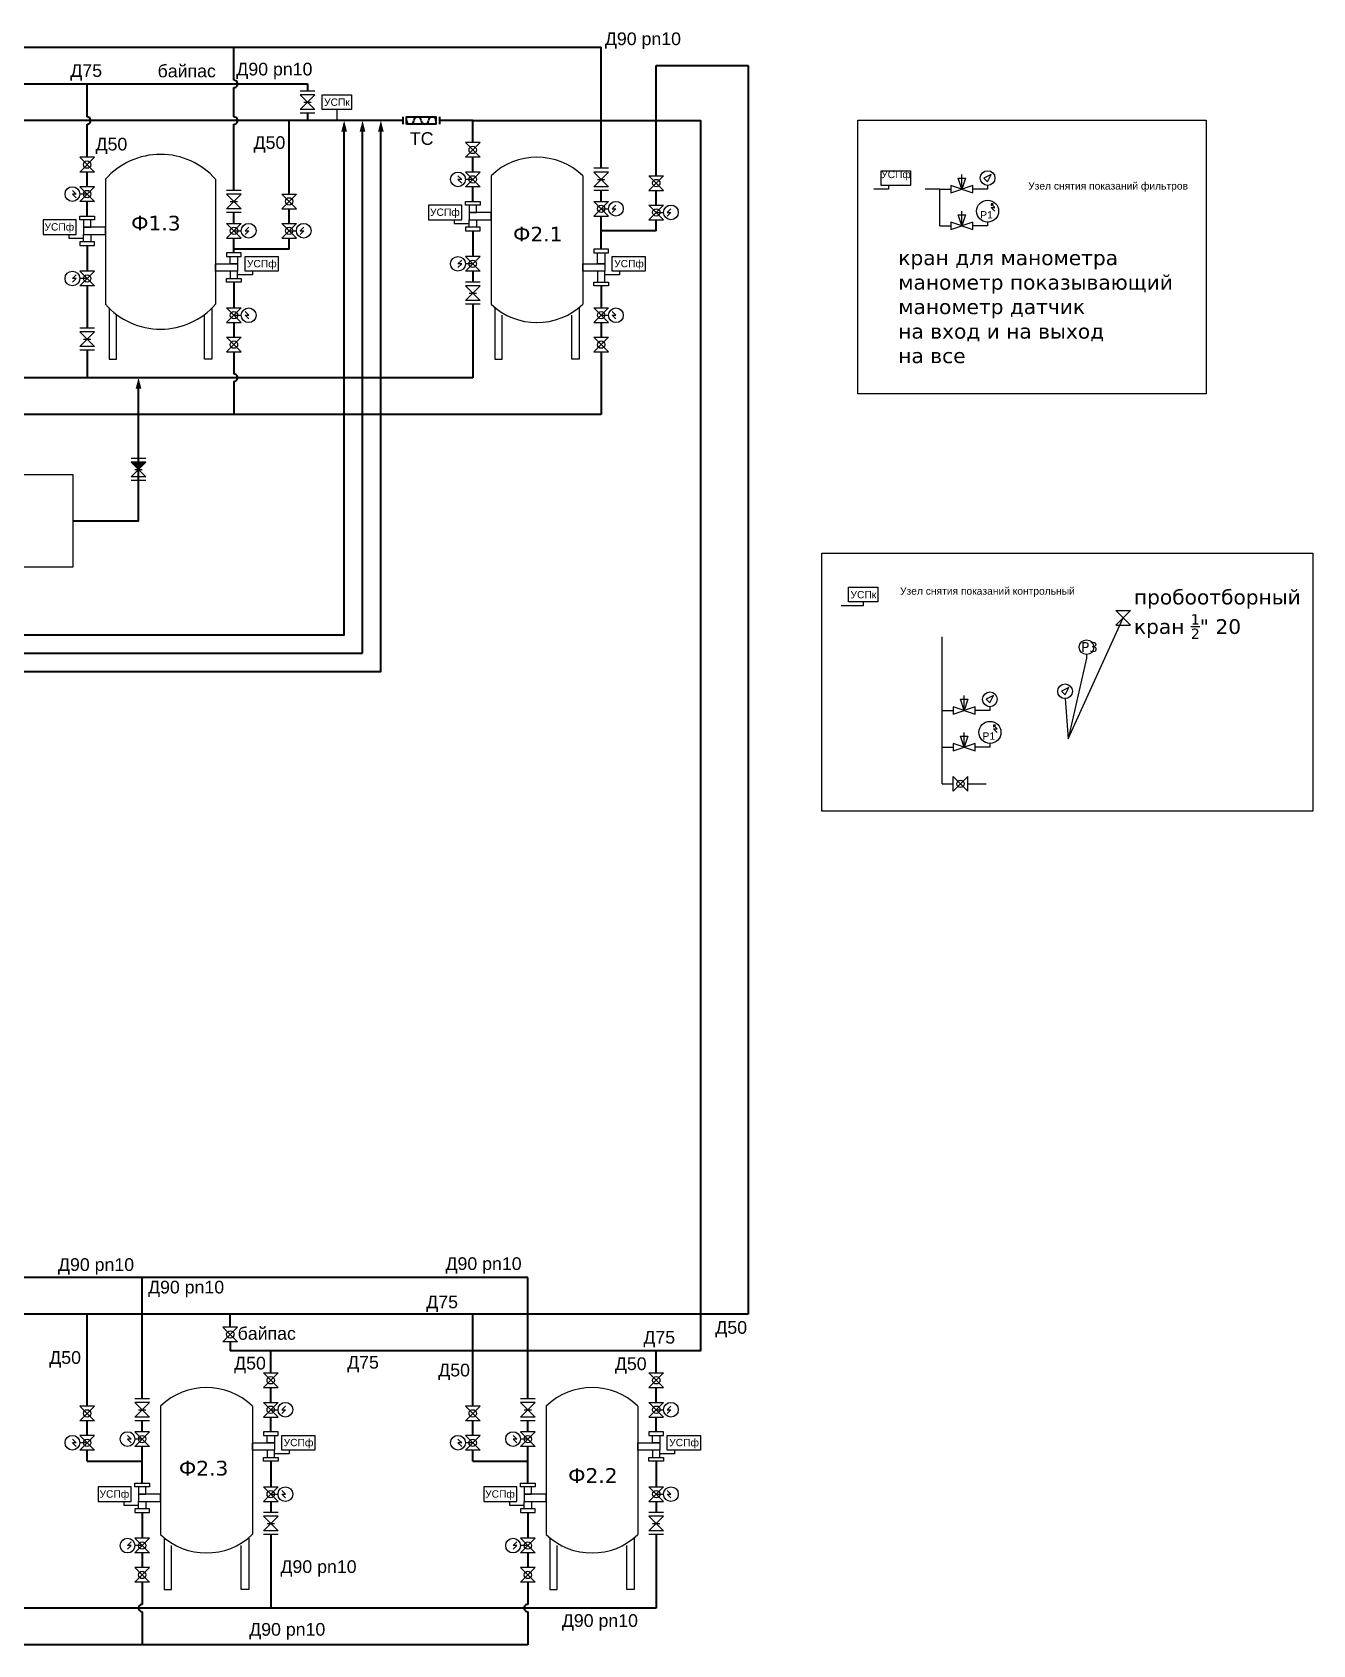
# Model space of a CAD drawing. Header units: millimetres. Extents: x 113402 to 208521, y -93000 to 13484.
# Drawn here: x 177003 to 194438, y -35250 to -13297 of the extents above; entities that cross this region are included whole.
import ezdxf

# ---------------------------------------------------------------- set-up
doc = ezdxf.new("R2010")
doc.units = ezdxf.units.MM
doc.layers.add('1', color=7, linetype='Continuous')
doc.layers.add('2', color=7, linetype='Continuous')
for name, color, linetype, lineweight, true_color in [('В20', 7, 'Continuous', 40, 0x0a7800), ('К10', 7, 'Continuous', 40, 0xffbe00), ('Р3', 7, 'Continuous', 40, 0xd19cc7)]:
    doc.layers.add(name, color=color, linetype=linetype, lineweight=lineweight, true_color=true_color)
for name, color, linetype, lineweight in [('В30', 136, 'Continuous', 40), ('В40', 142, 'Continuous', 40), ('В60Н', 140, 'Continuous', 40), ('К20Н', 33, 'Continuous', 40), ('К30', 54, 'Continuous', 40), ('Р1', 202, 'Continuous', 40), ('Р4', 210, 'Continuous', 40)]:
    doc.layers.add(name, color=color, linetype=linetype, lineweight=lineweight)
doc.styles.get("Standard").update_dxf_attribs({"font": 'arial.ttf'})

msp = doc.modelspace()

# ---------------------------------------------------------------- hatches: boundary and pattern name
h = msp.add_hatch(color=256)
h.dxf.hatch_style = 1
h.paths.add_polyline_path([(178550, -19150), (178350, -19150), (178450, -19250)])

# ---------------------------------------------------------------- linework, layer by layer
for p, q in [((180850, -14100), (180650, -14100)), ((180850, -14150), (180650, -14150)), ((180650, -14150), (180850, -14350)), ((180850, -14150), (180650, -14350)), ((180700, -14250), (180800, -14250)), ((180850, -14350), (180650, -14350)), ((180850, -14400), (180650, -14400)), ((181150, -14350), (181150, -14500)), ((183100, -14800), (182900, -14800)), ((182900, -14800), (183100, -15000)), ((183100, -14800), (182900, -15000)), ((177850, -15000), (177650, -15000)), ((177650, -15000), (177850, -15200)), ((177850, -15000), (177650, -15200)), ((183100, -15000), (182900, -15000)), ((177850, -15200), (177650, -15200)), ((182800, -15250), (182850, -15300)), ((182850, -15300), (182800, -15300)), ((182800, -15300), (182850, -15350)), ((183100, -15200), (182900, -15200)), ((182900, -15200), (183100, -15400)), ((183100, -15200), (182900, -15400)), ((183000, -15300), (182900, -15300)), ((184850, -15150), (184650, -15150)), ((184850, -15200), (184650, -15200)), ((184650, -15200), (184850, -15400)), ((184850, -15200), (184650, -15400)), ((184700, -15300), (184800, -15300)), ((185400, -15250), (185600, -15250)), ((185600, -15250), (185400, -15450)), ((185400, -15250), (185600, -15450)), ((189661, -15433), (189611, -15283)), ((189611, -15283), (189711, -15283)), ((189661, -15433), (189661, -15233)), ((189711, -15283), (189661, -15433)), ((190061, -15233), (189961, -15283)), ((189961, -15283), (190011, -15333)), ((190011, -15333), (190061, -15233)), ((190011, -15333), (190061, -15233)), ((177550, -15450), (177600, -15500)), ((177600, -15500), (177550, -15500)), ((177550, -15500), (177600, -15550)), ((177850, -15400), (177650, -15400)), ((177650, -15400), (177850, -15600)), ((177850, -15400), (177650, -15600)), ((177750, -15500), (177650, -15500)), ((179850, -15450), (179650, -15450)), ((179850, -15500), (179650, -15500)), ((179650, -15500), (179850, -15700)), ((179850, -15500), (179650, -15700)), ((180400, -15500), (180600, -15500)), ((180600, -15500), (180400, -15700)), ((180400, -15500), (180600, -15700)), ((183100, -15400), (182900, -15400)), ((184850, -15400), (184650, -15400)), ((184850, -15450), (184650, -15450)), ((185400, -15450), (185600, -15450)), ((188661, -15433), (188461, -15433)), ((188661, -15383), (188661, -15433)), ((189361, -15433), (189161, -15433)), ((189361, -15433), (189511, -15433)), ((189361, -15933), (189361, -15433)), ((189511, -15383), (189511, -15483)), ((189661, -15433), (189511, -15383)), ((189511, -15483), (189661, -15433)), ((189811, -15383), (189661, -15433)), ((189661, -15433), (189811, -15483)), ((189811, -15483), (189811, -15383)), ((190011, -15433), (189811, -15433)), ((190011, -15383), (190011, -15433)), ((177850, -15600), (177650, -15600)), ((179850, -15700), (179650, -15700)), ((179850, -15750), (179650, -15750)), ((179700, -15600), (179800, -15600)), ((180400, -15700), (180600, -15700)), ((184650, -15600), (184850, -15600)), ((184850, -15600), (184650, -15800)), ((184650, -15600), (184850, -15800)), ((184650, -15800), (184850, -15800)), ((184750, -15700), (184850, -15700)), ((184950, -15650), (184900, -15700)), ((184900, -15700), (184950, -15700)), ((184950, -15700), (184900, -15750)), ((185400, -15650), (185600, -15650)), ((185600, -15650), (185400, -15850)), ((185400, -15650), (185600, -15850)), ((185500, -15750), (185600, -15750)), ((185700, -15700), (185650, -15750)), ((185650, -15750), (185700, -15750)), ((185700, -15750), (185650, -15800)), ((189661, -15933), (189611, -15783)), ((189611, -15783), (189711, -15783)), ((189661, -15933), (189661, -15733)), ((189711, -15783), (189661, -15933)), ((190111, -15683), (190061, -15633)), ((190111, -15733), (190061, -15683)), ((190061, -15683), (190111, -15683)), ((179650, -15900), (179850, -15900)), ((179850, -15900), (179650, -16100)), ((179650, -15900), (179850, -16100)), ((179750, -16000), (179850, -16000)), ((179950, -15950), (179900, -16000)), ((179900, -16000), (179950, -16000)), ((179950, -16000), (179900, -16050)), ((180400, -15900), (180600, -15900)), ((180600, -15900), (180400, -16100)), ((180400, -15900), (180600, -16100)), ((180500, -16000), (180600, -16000)), ((180700, -15950), (180650, -16000)), ((180650, -16000), (180700, -16000)), ((180700, -16000), (180650, -16050)), ((182750, -15850), (182750, -15900)), ((182750, -15900), (182950, -15900)), ((185400, -15850), (185600, -15850)), ((189361, -15933), (189511, -15933)), ((189511, -15883), (189511, -15983)), ((189661, -15933), (189511, -15883)), ((189511, -15983), (189661, -15933)), ((189811, -15883), (189661, -15933)), ((189661, -15933), (189811, -15983)), ((189811, -15983), (189811, -15883)), ((190011, -15933), (189811, -15933)), ((190011, -15883), (190011, -15933)), ((177500, -16050), (177500, -16100)), ((177500, -16100), (177700, -16100)), ((179650, -16100), (179850, -16100)), ((180400, -16100), (180600, -16100)), ((182800, -16450), (182850, -16400)), ((182800, -16500), (182850, -16450)), ((182850, -16450), (182800, -16450)), ((183100, -16350), (182900, -16350)), ((182900, -16550), (183100, -16350)), ((183100, -16550), (182900, -16350)), ((183000, -16450), (182900, -16450)), ((177550, -16650), (177600, -16600)), ((177550, -16700), (177600, -16650)), ((177600, -16650), (177550, -16650)), ((177850, -16550), (177650, -16550)), ((177650, -16750), (177850, -16550)), ((177850, -16750), (177650, -16550)), ((177750, -16650), (177650, -16650)), ((180000, -16600), (179800, -16600)), ((180000, -16550), (180000, -16600)), ((183100, -16550), (182900, -16550)), ((185000, -16600), (184800, -16600)), ((185000, -16550), (185000, -16600)), ((177850, -16750), (177650, -16750)), ((183100, -16700), (182900, -16700)), ((183100, -16750), (182900, -16750)), ((182900, -16750), (183100, -16950)), ((183100, -16750), (182900, -16950)), ((182950, -16850), (183050, -16850)), ((179650, -17050), (179850, -17050)), ((179850, -17250), (179650, -17050)), ((179650, -17250), (179850, -17050)), ((179950, -17150), (179900, -17100)), ((183100, -16950), (182900, -16950)), ((183100, -17000), (182900, -17000)), ((184650, -17050), (184850, -17050)), ((184850, -17250), (184650, -17050)), ((184650, -17250), (184850, -17050)), ((184950, -17150), (184900, -17100)), ((177850, -17325), (177650, -17325)), ((179650, -17250), (179850, -17250)), ((179750, -17150), (179850, -17150)), ((179950, -17200), (179900, -17150)), ((179900, -17150), (179950, -17150)), ((184650, -17250), (184850, -17250)), ((184750, -17150), (184850, -17150)), ((184950, -17200), (184900, -17150)), ((184900, -17150), (184950, -17150)), ((177850, -17375), (177650, -17375)), ((177650, -17375), (177850, -17575)), ((177850, -17375), (177650, -17575)), ((177700, -17475), (177800, -17475)), ((179650, -17450), (179850, -17450)), ((179850, -17650), (179650, -17450)), ((179650, -17650), (179850, -17450)), ((184650, -17450), (184850, -17450)), ((184850, -17650), (184650, -17450)), ((184650, -17650), (184850, -17450)), ((177850, -17575), (177650, -17575)), ((177850, -17625), (177650, -17625)), ((179650, -17650), (179850, -17650)), ((184650, -17650), (184850, -17650)), ((178550, -19100), (178350, -19100)), ((178550, -19150), (178350, -19150)), ((178350, -19150), (178550, -19350)), ((178550, -19150), (178350, -19350)), ((178400, -19250), (178500, -19250)), ((178550, -19350), (178350, -19350)), ((178550, -19400), (178350, -19400)), ((188318, -21054), (188318, -21104)), ((188318, -21104), (188018, -21104)), ((191758, -21169), (191958, -21169)), ((191958, -21169), (191758, -21369)), ((191758, -21169), (191958, -21369)), ((191758, -21369), (191958, -21369)), ((189392, -22529), (189392, -21529)), ((191358, -21819), (191108, -22919)), ((191358, -21769), (191358, -21819)), ((189692, -22529), (189642, -22379)), ((189642, -22379), (189742, -22379)), ((189692, -22529), (189692, -22329)), ((189742, -22379), (189692, -22529)), ((190092, -22329), (189992, -22379)), ((189992, -22379), (190042, -22429)), ((190042, -22429), (190092, -22329)), ((190042, -22429), (190092, -22329)), ((191115, -22219), (191015, -22269)), ((191015, -22269), (191065, -22319)), ((191065, -22319), (191115, -22219)), ((191065, -22319), (191115, -22219)), ((191065, -22369), (191108, -22919)), ((191115, -22219), (191115, -22219)), ((189392, -22529), (189542, -22529)), ((189392, -23529), (189392, -22529)), ((189542, -22479), (189542, -22579)), ((189692, -22529), (189542, -22479)), ((189542, -22579), (189692, -22529)), ((189842, -22479), (189692, -22529)), ((189692, -22529), (189842, -22579)), ((189842, -22579), (189842, -22479)), ((190042, -22529), (189842, -22529)), ((190042, -22479), (190042, -22529)), ((189692, -23029), (189692, -22829)), ((190142, -22779), (190092, -22729)), ((190142, -22829), (190092, -22779)), ((190092, -22779), (190142, -22779)), ((189392, -23029), (189542, -23029)), ((189542, -22979), (189542, -23079)), ((189692, -23029), (189542, -22979)), ((189542, -23079), (189692, -23029)), ((189692, -23029), (189642, -22879)), ((189642, -22879), (189742, -22879)), ((189742, -22879), (189692, -23029)), ((189842, -22979), (189692, -23029)), ((189692, -23029), (189842, -23079)), ((189842, -23079), (189842, -22979)), ((190042, -23029), (189842, -23029)), ((190042, -22979), (190042, -23029)), ((189542, -23629), (189542, -23429)), ((189542, -23429), (189742, -23629)), ((189542, -23629), (189742, -23429)), ((189742, -23629), (189742, -23429)), ((189392, -23529), (189542, -23529)), ((189742, -23529), (189992, -23529)), ((179800, -30925), (179600, -30925)), ((179600, -30925), (179800, -31125)), ((179800, -30925), (179600, -31125)), ((179800, -31125), (179600, -31125)), ((180150, -31550), (180350, -31550)), ((180350, -31550), (180150, -31750)), ((180150, -31550), (180350, -31750)), ((185400, -31550), (185600, -31550)), ((185600, -31550), (185400, -31750)), ((185400, -31550), (185600, -31750)), ((180150, -31750), (180350, -31750)), ((185400, -31750), (185600, -31750)), ((177850, -32000), (177650, -32000)), ((177650, -32000), (177850, -32200)), ((177850, -32000), (177650, -32200)), ((178600, -31900), (178400, -31900)), ((178600, -31950), (178400, -31950)), ((178400, -31950), (178600, -32150)), ((178600, -31950), (178400, -32150)), ((178450, -32050), (178550, -32050)), ((180150, -31950), (180350, -31950)), ((180350, -31950), (180150, -32150)), ((180150, -31950), (180350, -32150)), ((180250, -32050), (180350, -32050)), ((180450, -32000), (180400, -32050)), ((180400, -32050), (180450, -32050)), ((180450, -32050), (180400, -32100)), ((183100, -32000), (182900, -32000)), ((182900, -32000), (183100, -32200)), ((183100, -32000), (182900, -32200)), ((183850, -31900), (183650, -31900)), ((183850, -31950), (183650, -31950)), ((183650, -31950), (183850, -32150)), ((183850, -31950), (183650, -32150)), ((183700, -32050), (183800, -32050)), ((185400, -31950), (185600, -31950)), ((185600, -31950), (185400, -32150)), ((185400, -31950), (185600, -32150)), ((185500, -32050), (185600, -32050)), ((185700, -32000), (185650, -32050)), ((185650, -32050), (185700, -32050)), ((185700, -32050), (185650, -32100)), ((177850, -32200), (177650, -32200)), ((178600, -32150), (178400, -32150)), ((178600, -32200), (178400, -32200)), ((180150, -32150), (180350, -32150)), ((183100, -32200), (182900, -32200)), ((183850, -32150), (183650, -32150)), ((183850, -32200), (183650, -32200)), ((185400, -32150), (185600, -32150)), ((177550, -32450), (177600, -32500)), ((177850, -32400), (177650, -32400)), ((177650, -32400), (177850, -32600)), ((177850, -32400), (177650, -32600)), ((178300, -32400), (178350, -32450)), ((178350, -32450), (178300, -32450)), ((178300, -32450), (178350, -32500)), ((178600, -32350), (178400, -32350)), ((178400, -32350), (178600, -32550)), ((178600, -32350), (178400, -32550)), ((178500, -32450), (178400, -32450)), ((182800, -32450), (182850, -32500)), ((183100, -32400), (182900, -32400)), ((182900, -32400), (183100, -32600)), ((183100, -32400), (182900, -32600)), ((183550, -32400), (183600, -32450)), ((183600, -32450), (183550, -32450)), ((183550, -32450), (183600, -32500)), ((183850, -32350), (183650, -32350)), ((183650, -32350), (183850, -32550)), ((183850, -32350), (183650, -32550)), ((183750, -32450), (183650, -32450)), ((177600, -32500), (177550, -32500)), ((177550, -32500), (177600, -32550)), ((177750, -32500), (177650, -32500)), ((177850, -32600), (177650, -32600)), ((178600, -32550), (178400, -32550)), ((180500, -32650), (180300, -32650)), ((180500, -32600), (180500, -32650)), ((182850, -32500), (182800, -32500)), ((182800, -32500), (182850, -32550)), ((183000, -32500), (182900, -32500)), ((183100, -32600), (182900, -32600)), ((183850, -32550), (183650, -32550)), ((185750, -32650), (185550, -32650)), ((185750, -32600), (185750, -32650)), ((180150, -33100), (180350, -33100)), ((180350, -33300), (180150, -33100)), ((180150, -33300), (180350, -33100)), ((185400, -33100), (185600, -33100)), ((185600, -33300), (185400, -33100)), ((185400, -33300), (185600, -33100)), ((178250, -33300), (178250, -33350)), ((178250, -33350), (178450, -33350)), ((180150, -33300), (180350, -33300)), ((180250, -33200), (180350, -33200)), ((180450, -33200), (180400, -33150)), ((180450, -33250), (180400, -33200)), ((180400, -33200), (180450, -33200)), ((183500, -33300), (183500, -33350)), ((183500, -33350), (183700, -33350)), ((185400, -33300), (185600, -33300)), ((185500, -33200), (185600, -33200)), ((185700, -33200), (185650, -33150)), ((185700, -33250), (185650, -33200)), ((185650, -33200), (185700, -33200)), ((180350, -33450), (180150, -33450)), ((180350, -33500), (180150, -33500)), ((180150, -33500), (180350, -33700)), ((180350, -33500), (180150, -33700)), ((185600, -33450), (185400, -33450)), ((185600, -33500), (185400, -33500)), ((185400, -33500), (185600, -33700)), ((185600, -33500), (185400, -33700)), ((178600, -33800), (178400, -33800)), ((178400, -34000), (178600, -33800)), ((178600, -34000), (178400, -33800)), ((180350, -33700), (180150, -33700)), ((180350, -33750), (180150, -33750)), ((180200, -33600), (180300, -33600)), ((183850, -33800), (183650, -33800)), ((183650, -34000), (183850, -33800)), ((183850, -34000), (183650, -33800)), ((185600, -33700), (185400, -33700)), ((185600, -33750), (185400, -33750)), ((185450, -33600), (185550, -33600)), ((178300, -33900), (178350, -33850)), ((178300, -33950), (178350, -33900)), ((178350, -33900), (178300, -33900)), ((178500, -33900), (178400, -33900)), ((178600, -34000), (178400, -34000)), ((183550, -33900), (183600, -33850)), ((183550, -33950), (183600, -33900)), ((183600, -33900), (183550, -33900)), ((183750, -33900), (183650, -33900)), ((183850, -34000), (183650, -34000)), ((178600, -34200), (178400, -34200)), ((178400, -34400), (178600, -34200)), ((178600, -34400), (178400, -34200)), ((183850, -34200), (183650, -34200)), ((183650, -34400), (183850, -34200)), ((183850, -34400), (183650, -34200)), ((178600, -34400), (178400, -34400)), ((183850, -34400), (183650, -34400))]:
    msp.add_line(p, q)
for points in [[(181350, -14350), (180950, -14350), (180950, -14150), (181350, -14150)], [(188242, -14496), (192987, -14496), (192987, -18222), (188242, -18222)], [(188961, -15383), (188561, -15383), (188561, -15183), (188961, -15183)], [(182400, -15850), (182850, -15850), (182850, -15650), (182400, -15650)], [(177150, -16050), (177600, -16050), (177600, -15850), (177150, -15850)], [(180350, -16550), (179900, -16550), (179900, -16350), (180350, -16350)], [(185350, -16550), (184900, -16550), (184900, -16350), (185350, -16350)], [(175137, -19318), (177556, -19318), (177556, -20582), (175137, -20582)], [(187754, -20390), (194438, -20390), (194438, -23900), (187754, -23900)], [(188518, -21054), (188118, -21054), (188118, -20854), (188518, -20854)], [(180850, -32600), (180400, -32600), (180400, -32400), (180850, -32400)], [(186100, -32600), (185650, -32600), (185650, -32400), (186100, -32400)], [(177900, -33300), (178350, -33300), (178350, -33100), (177900, -33100)], [(183150, -33300), (183600, -33300), (183600, -33100), (183150, -33100)]]:
    msp.add_lwpolyline(points, close=True)
for centre, radius in [((183000, -14900), 50), ((177750, -15100), 50), ((182800, -15300), 100), ((183000, -15300), 50), ((185500, -15350), 50), ((190011, -15283), 100), ((177550, -15500), 100), ((177750, -15500), 50), ((180500, -15600), 50), ((190011, -15733), 150), ((184750, -15700), 50), ((184950, -15700), 100), ((185500, -15750), 50), ((185700, -15750), 100), ((179750, -16000), 50), ((179950, -16000), 100), ((180500, -16000), 50), ((180700, -16000), 100), ((182800, -16450), 100), ((183000, -16450), 50), ((177550, -16650), 100), ((177750, -16650), 50), ((179750, -17150), 50), ((179950, -17150), 100), ((184750, -17150), 50), ((184950, -17150), 100), ((179750, -17550), 50), ((184750, -17550), 50), ((191358, -21669), 100), ((191065, -22269), 100), ((190042, -22379), 100), ((190042, -22829), 150), ((189642, -23529), 50), ((179700, -31025), 50), ((180250, -31650), 50), ((185500, -31650), 50), ((177750, -32100), 50), ((180250, -32050), 50), ((180450, -32050), 100), ((183000, -32100), 50), ((185500, -32050), 50), ((185700, -32050), 100), ((177550, -32500), 100), ((177750, -32500), 50), ((178300, -32450), 100), ((178500, -32450), 50), ((182800, -32500), 100), ((183000, -32500), 50), ((183550, -32450), 100), ((183750, -32450), 50), ((180450, -33200), 100), ((185700, -33200), 100), ((180250, -33200), 50), ((185500, -33200), 50), ((178300, -33900), 100), ((183550, -33900), 100), ((178500, -33900), 50), ((183750, -33900), 50), ((178500, -34300), 50), ((183750, -34300), 50)]:
    msp.add_circle(centre, radius)
at = {"layer": '1'}
for p, q in [((178000, -15298), (178000, -17000)), ((179500, -15298), (179500, -17000)), ((183250, -15250), (183250, -17000)), ((184500, -15250), (184500, -17000)), ((190061, -15633), (190086, -15633)), ((190086, -15633), (190061, -15633)), ((190061, -15633), (190061, -15658)), ((190061, -15658), (190086, -15633)), ((178050, -17050), (178050, -17750)), ((179450, -17054), (179450, -17750)), ((183300, -17050), (183300, -17750)), ((184450, -17054), (184450, -17750)), ((178150, -17750), (178150, -17150)), ((179350, -17750), (179350, -17150)), ((183400, -17750), (183400, -17150)), ((184350, -17750), (184350, -17150)), ((178050, -17750), (178150, -17750)), ((179450, -17750), (179350, -17750)), ((183300, -17750), (183400, -17750)), ((184450, -17750), (184350, -17750)), ((191108, -22919), (191858, -21269)), ((190092, -22729), (190117, -22729)), ((190117, -22729), (190092, -22729)), ((190092, -22729), (190092, -22754)), ((190092, -22754), (190117, -22729)), ((178750, -32000), (178750, -33750)), ((180000, -32000), (180000, -33750)), ((184000, -32000), (184000, -33750)), ((185250, -32000), (185250, -33750)), ((178800, -33804), (178800, -34500)), ((179950, -33800), (179950, -34500)), ((184050, -33804), (184050, -34500)), ((185200, -33800), (185200, -34500)), ((178900, -34500), (178900, -33900)), ((179850, -34500), (179850, -33900)), ((184150, -34500), (184150, -33900)), ((185100, -34500), (185100, -33900)), ((178800, -34500), (178900, -34500)), ((179950, -34500), (179850, -34500)), ((184050, -34500), (184150, -34500)), ((185200, -34500), (185100, -34500))]:
    msp.add_line(p, q, dxfattribs=at)
for points in [[(177850, -15850), (177650, -15850), (177650, -15800), (177850, -15800)], [(183100, -15650), (182900, -15650), (182900, -15600), (183100, -15600)], [(182950, -15750), (183050, -15750), (183050, -15650), (182950, -15650)], [(182950, -15850), (183250, -15850), (183250, -15750), (182950, -15750)], [(177700, -15950), (177800, -15950), (177800, -15850), (177700, -15850)], [(177700, -16050), (178000, -16050), (178000, -15950), (177700, -15950)], [(183100, -15950), (182900, -15950), (182900, -16000), (183100, -16000)], [(182950, -15850), (183050, -15850), (183050, -15950), (182950, -15950)], [(177850, -16150), (177650, -16150), (177650, -16200), (177850, -16200)], [(177700, -16050), (177800, -16050), (177800, -16150), (177700, -16150)], [(179800, -16550), (179500, -16550), (179500, -16450), (179800, -16450)], [(179650, -16350), (179850, -16350), (179850, -16300), (179650, -16300)], [(179800, -16450), (179700, -16450), (179700, -16350), (179800, -16350)], [(184800, -16550), (184500, -16550), (184500, -16450), (184800, -16450)], [(184650, -16300), (184850, -16300), (184850, -16250), (184650, -16250)], [(184800, -16450), (184700, -16450), (184700, -16300), (184800, -16300)], [(179650, -16650), (179850, -16650), (179850, -16700), (179650, -16700)], [(179800, -16550), (179700, -16550), (179700, -16650), (179800, -16650)], [(184800, -16550), (184700, -16550), (184700, -16700), (184800, -16700)], [(184650, -16700), (184850, -16700), (184850, -16750), (184650, -16750)], [(180150, -32400), (180350, -32400), (180350, -32350), (180150, -32350)], [(180300, -32500), (180200, -32500), (180200, -32400), (180300, -32400)], [(185400, -32400), (185600, -32400), (185600, -32350), (185400, -32350)], [(185550, -32500), (185450, -32500), (185450, -32400), (185550, -32400)], [(180300, -32600), (180000, -32600), (180000, -32500), (180300, -32500)], [(180150, -32700), (180350, -32700), (180350, -32750), (180150, -32750)], [(180300, -32600), (180200, -32600), (180200, -32700), (180300, -32700)], [(185550, -32600), (185250, -32600), (185250, -32500), (185550, -32500)], [(185400, -32700), (185600, -32700), (185600, -32750), (185400, -32750)], [(185550, -32600), (185450, -32600), (185450, -32700), (185550, -32700)], [(178600, -33100), (178400, -33100), (178400, -33050), (178600, -33050)], [(178450, -33200), (178550, -33200), (178550, -33100), (178450, -33100)], [(183850, -33100), (183650, -33100), (183650, -33050), (183850, -33050)], [(183700, -33200), (183800, -33200), (183800, -33100), (183700, -33100)], [(178450, -33300), (178750, -33300), (178750, -33200), (178450, -33200)], [(178450, -33300), (178550, -33300), (178550, -33400), (178450, -33400)], [(183700, -33300), (184000, -33300), (184000, -33200), (183700, -33200)], [(183700, -33300), (183800, -33300), (183800, -33400), (183700, -33400)], [(178600, -33400), (178400, -33400), (178400, -33450), (178600, -33450)], [(183850, -33400), (183650, -33400), (183650, -33450), (183850, -33450)]]:
    msp.add_lwpolyline(points, close=True, dxfattribs=at)
for centre, radius, start, end in [((178750, -15960), 1000, 41.4096, 138.5904), ((183875, -15906), 906, 46.3972, 133.6028), ((178750, -16339), 1000, 221.4096, 318.5904), ((183875, -16345), 905, 226.3426, 313.6574), ((179375, -32656), 906, 46.3972, 133.6028), ((184625, -32656), 906, 46.3972, 133.6028), ((179375, -33095), 905, 226.3426, 313.6574), ((184625, -33095), 905, 226.3426, 313.6574)]:
    msp.add_arc(centre, radius, start, end, dxfattribs=at)
at = {"layer": 'В20'}
for p, q in [((167900, -14000), (177750, -14000)), ((177750, -14450), (177750, -14000)), ((177750, -14000), (180750, -14000)), ((180750, -14000), (180750, -14100)), ((180750, -14400), (180750, -14500)), ((177750, -15000), (177750, -14550)), ((177750, -15400), (177750, -15200)), ((177750, -15800), (177750, -15600))]:
    msp.add_line(p, q, dxfattribs=at)
msp.add_arc((177750, -14500), 50, 269.7459, 90.2541, dxfattribs=at)
at = {"layer": 'В30'}
for p, q in [((182050, -14450), (182050, -14550)), ((182550, -14450), (182550, -14550)), ((182050, -14500), (171500, -14500)), ((180500, -15500), (180500, -14500)), ((183000, -14500), (182550, -14500)), ((183000, -14800), (183000, -14500)), ((183000, -15200), (183000, -15000)), ((183000, -15600), (183000, -15400)), ((180500, -15900), (180500, -15700)), ((180500, -16250), (180500, -16100)), ((180500, -16250), (179750, -16250)), ((179700, -30925), (179700, -30750)), ((180250, -31550), (180250, -31250)), ((185500, -31550), (185500, -31250)), ((180250, -31950), (180250, -31750)), ((185500, -31950), (185500, -31750)), ((180250, -32350), (180250, -32150)), ((185500, -32350), (185500, -32150))]:
    msp.add_line(p, q, dxfattribs=at)
msp.add_lwpolyline([(182100, -14550), (182100, -14450), (182500, -14450), (182500, -14550)], close=True, dxfattribs=at)
for points in [[(183000, -14500), (186101, -14500), (186100, -31250), (179700, -31250)], [(179700, -31125), (179700, -31250)]]:
    msp.add_lwpolyline(points, dxfattribs=at)
for centre, start, end in [((182250, -14500), 0, 180), ((182450, -14500), 0, 180), ((182150, -14500), 180, 0), ((182350, -14500), 180, 0)]:
    msp.add_arc(centre, 50, start, end, dxfattribs=at)
at = {"layer": 'В40'}
for p, q in [((185500, -15250), (185500, -13750)), ((185500, -13750), (186750, -13750)), ((186750, -13750), (186750, -30750)), ((185500, -15650), (185500, -15450)), ((185500, -16000), (184750, -16000)), ((185500, -16000), (185500, -15850)), ((186750, -30750), (170750, -30750)), ((177750, -32000), (177750, -30750)), ((183000, -32000), (183000, -30750)), ((177750, -32400), (177750, -32200)), ((183000, -32400), (183000, -32200)), ((177750, -32750), (177750, -32600)), ((183000, -32750), (183000, -32600)), ((177750, -32750), (178500, -32750)), ((183000, -32750), (183750, -32750))]:
    msp.add_line(p, q, dxfattribs=at)
at = {"layer": 'В60Н'}
for p, q in [((168050, -13500), (184750, -13500)), ((179750, -13950), (179750, -13500)), ((184750, -15150), (184750, -13500)), ((179750, -14450), (179750, -14050)), ((179750, -15450), (179750, -14550)), ((184750, -15600), (184750, -15450)), ((179750, -15900), (179750, -15750)), ((184750, -16250), (184750, -15800)), ((179750, -16300), (179750, -16100)), ((183750, -30250), (166000, -30250)), ((178500, -31900), (178500, -30250)), ((183750, -31900), (183750, -30250)), ((178500, -32350), (178500, -32200)), ((183750, -32350), (183750, -32200)), ((178500, -33050), (178500, -32550)), ((183750, -33050), (183750, -32550))]:
    msp.add_line(p, q, dxfattribs=at)
at = {"layer": 'В60Н', "ltscale": 0.3}
for centre in [(179750, -14000), (179750, -14500)]:
    msp.add_arc(centre, 50, 269.7459, 90.2541, dxfattribs=at)
at = {"layer": 'К10'}
for p, q in [((179750, -16700), (179750, -17050)), ((184750, -16750), (184750, -17050)), ((179750, -17250), (179750, -17450)), ((184750, -17250), (184750, -17450)), ((179750, -17650), (179750, -17950)), ((184750, -17650), (184750, -18500)), ((179750, -18050), (179750, -18500)), ((184750, -18500), (154900, -18500)), ((178500, -33450), (178500, -33800)), ((183750, -33450), (183750, -33800)), ((178500, -34000), (178500, -34200)), ((183750, -34000), (183750, -34200)), ((178500, -34400), (178500, -34700)), ((183750, -34400), (183750, -34700)), ((178500, -34800), (178500, -35250)), ((183750, -34800), (183750, -35250)), ((183750, -35250), (166250, -35250))]:
    msp.add_line(p, q, dxfattribs=at)
for centre, start, end in [((179750, -18000), 269.7459, 90.2541), ((178500, -34750), 89.7459, 270.2541), ((183750, -34750), 89.7459, 270.2541)]:
    msp.add_arc(centre, 50, start, end, dxfattribs=at)
at = {"layer": 'К20Н'}
for p, q in [((183000, -16000), (183000, -16350)), ((177750, -16200), (177750, -16550)), ((183000, -16550), (183000, -16700)), ((177750, -16750), (177750, -16950)), ((177750, -16950), (177750, -17325)), ((183000, -17000), (183000, -18000)), ((177750, -17625), (177750, -18000)), ((183000, -18000), (154900, -18000)), ((180250, -32750), (180250, -33100)), ((185500, -32750), (185500, -33100)), ((180250, -33300), (180250, -33450)), ((185500, -33300), (185500, -33450)), ((180250, -33750), (180250, -34750)), ((185500, -33750), (185500, -34750)), ((185500, -34750), (166750, -34750))]:
    msp.add_line(p, q, dxfattribs=at)
at = {"layer": 'К30'}
msp.add_lwpolyline([(178450, -18150, 77, 0, 0), (178450, -18000, 0, 0, 0)], format="xyseb", dxfattribs=at)
msp.add_lwpolyline([(177556, -19950), (178450, -19950), (178450, -18150)], dxfattribs=at)
at = {"layer": 'Р1'}
msp.add_lwpolyline([(181250, -14650, 77, 0, 0), (181250, -14500, 0, 0, 0)], format="xyseb", dxfattribs=at)
msp.add_lwpolyline([(174750, -20300), (174750, -21500), (181250, -21500), (181250, -14650)], dxfattribs=at)
at = {"layer": 'Р3'}
for p, q in [((181500, -21750), (181500, -14650)), ((173000, -21750), (181500, -21750))]:
    msp.add_line(p, q, dxfattribs=at)
msp.add_lwpolyline([(181500, -14650, 77, 0, 0), (181500, -14500, 0, 0, 0)], format="xyseb", dxfattribs=at)
at = {"layer": 'Р4'}
msp.add_lwpolyline([(181750, -14650, 77, 0, 0), (181750, -14500, 0, 0, 0)], format="xyseb", dxfattribs=at)
msp.add_lwpolyline([(170500, -19900), (171000, -19900), (171000, -22000), (181750, -22000), (181750, -14650)], dxfattribs=at)

# ---------------------------------------------------------------- texts
at = {"layer": '1'}
for s, width, insert, char_height, attachment_point in [('{\\fArial|b0|i0|c204|p34;Д}90 pn10', 1131.73, (184800, -13300), 172.8, 1), ('Д75', 11.42, (177522, -13732), 172.8, 1), ('{\\fArial|b0|i0|c204|p34;байпас}', 1131.73, (178710, -13738), 172.8, 1), ('{\\fArial|b0|i0|c204|p34;Д}90 pn10', 1131.73, (179782, -13713), 172.8, 1), ('{\\fArial|b0|i0|c204|p34;УСПк}', 387.54, (180976, -14199), 100, 1), ('ТС', 11.42, (182145, -14658), 172.8, 1), ('{\\fArial|b0|i0|c204|p34;Д}50', 11.42, (177865, -14734), 172.8, 1), ('{\\fArial|b0|i0|c204|p34;Д}50', 11.42, (180017, -14713), 172.8, 1), ('{\\fArial|b0|i0|c204|p34;УСПф}', 1131.73, (188561, -15183), 100, 1), ('Узел снятия показаний фильтров', 2542.06, (190563, -15339), 100, 1), ('{\\fArial|b0|i0|c204|p34;УСПф}', 1131.73, (182824, -15697), 100, 3), ('P1', 261.22, (189911, -15733), 100, 1), ('{\\fArial|b0|i0|c204|p34;УСПф}', 1131.73, (177574, -15897), 100, 3), ('{\\fArial|b0|i0|c204|p34;УСПф}', 1131.73, (179926, -16397), 100, 1), ('{\\fArial|b0|i0|c204|p34;УСПф}', 1131.73, (184926, -16397), 100, 1), ('{\\fArial|b0|i0|c204|p34;Узел снятия показаний контрольный}', 2542.06, (188818, -20854), 100, 1), ('{\\fArial|b0|i0|c204|p34;УСПк}', 387.54, (188144, -20904), 100, 1), ('P1', 261.22, (189942, -22829), 100, 1), ('{\\fArial|b0|i0|c204|p34;Д}90 pn10', 1131.73, (177354, -29988), 172.8, 1), ('{\\fArial|b0|i0|c204|p34;Д}90 pn10', 1131.73, (182630, -29975), 172.8, 1), ('{\\fArial|b0|i0|c204|p34;Д}90 pn10', 1131.73, (178580, -30295), 172.8, 1), ('Д75', 11.42, (182368, -30496), 172.8, 1), ('{\\fArial|b0|i0|c204|p34;байпас}', 1131.73, (179800, -30925), 172.8, 1), ('{\\fArial|b0|i0|c204|p34;Д}50', 11.42, (186304, -30844), 172.8, 1), ('Д75', 11.42, (185324, -30978), 172.8, 1), ('{\\fArial|b0|i0|c204|p34;Д}50', 11.42, (177235, -31253), 172.8, 1), ('{\\fArial|b0|i0|c204|p34;Д}50', 11.42, (179752, -31330), 172.8, 1), ('Д75', 11.42, (181291, -31318), 172.8, 1), ('{\\fArial|b0|i0|c204|p34;Д}50', 11.42, (184936, -31338), 172.8, 1), ('{\\fArial|b0|i0|c204|p34;Д}50', 11.42, (182531, -31424), 172.8, 1), ('{\\fArial|b0|i0|c204|p34;УСПф}', 1131.73, (180426, -32447), 100, 1), ('{\\fArial|b0|i0|c204|p34;УСПф}', 1131.73, (185676, -32447), 100, 1), ('{\\fArial|b0|i0|c204|p34;УСПф}', 1131.73, (178324, -33147), 100, 3), ('{\\fArial|b0|i0|c204|p34;УСПф}', 1131.73, (183574, -33147), 100, 3), ('{\\fArial|b0|i0|c204|p34;Д}90 pn10', 1131.73, (180383, -34100), 172.8, 1), ('{\\fArial|b0|i0|c204|p34;Д}90 pn10', 1131.73, (184214, -34834), 172.8, 1), ('{\\fArial|b0|i0|c204|p34;Д}90 pn10', 1131.73, (179957, -34954), 172.8, 1)]:
    msp.add_mtext_dynamic_manual_height_columns(s, width=width, gutter_width=11.2, heights=[0], dxfattribs=dict(at, insert=insert, char_height=char_height, attachment_point=attachment_point))
at = {"layer": '1', "ltscale": 15, "char_height": 200, "attachment_point": 1}
for s, insert, width in [('{\\fVerdana|b0|i0|c204|p34;Ф\\fVerdana|b0|i0|c0|p34;1.3}', (178350, -15796), 285.44), ('{\\fVerdana|b0|i0|c204|p34;Ф\\fVerdana|b0|i0|c0|p34;2.1}', (183550, -15946), 285.44), ('\\A1;{\\fVerdana|b0|i0|c204|p34;кран для манометра\\Pманометр показывающий\\Pманометр датчик\\fVerdana|b0|i0|c0|p34;\\P\\fVerdana|b0|i0|c204|p34;на вход и на выход\\fVerdana|b0|i0|c0|p34;\\P\\fVerdana|b0|i0|c204|p34;на все}', (188795, -16268), 4679.74), ('\\A1;{\\fVerdana|b0|i0|c204|p34;пробоотборный кран \\H0.7x;\\S1/2;\\H1.42857x;" 20}', (192003, -20887), 1728.75), ('{\\fVerdana|b0|i0|c204|p34;Ф\\fVerdana|b0|i0|c0|p34;2.3}', (179000, -32746), 285.44), ('{\\fVerdana|b0|i0|c204|p34;Ф\\fVerdana|b0|i0|c0|p34;2.2}', (184300, -32846), 285.44)]:
    msp.add_mtext(s, dxfattribs=dict(at, insert=insert, width=width))
at = {"layer": '2', "ltscale": 15, "insert": (191284, -21600), "char_height": 134.4, "width": 274.02, "attachment_point": 1}
msp.add_mtext('{\\fVerdana|b0|i0|c204|p34;Р3}', dxfattribs=at)

doc.saveas('drawing.dxf')
